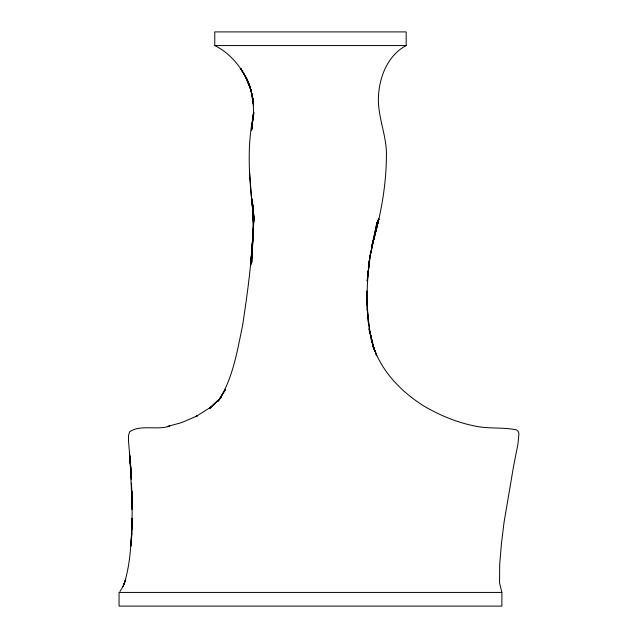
<?xml version="1.0" encoding="UTF-8"?>
<svg xmlns="http://www.w3.org/2000/svg" width="638" height="638" viewBox="0 0 638 638"><rect width="100%" height="100%" fill="white"/><g stroke="black" fill="none" stroke-linecap="round" stroke-linejoin="round"><path stroke-width="0.96" d="M253.613 112.041L251.531 130.527L253.565 113.428L251.412 130.439L253.605 112.28L252.959 98.435L253.509 104.967L250.846 89.184L253.557 104.56C252.656 95.772 250.447 87.151 246.986 79.024L250.343 88.164L252.433 96.107L250.024 87.215L246.356 78.163L240.598 68.354L245.981 77.533L251.611 91.872M253.605 215.086L253.485 229.313L250.702 264.985L253.493 226.992L253.358 212.183M253.605 222.479L253.485 229.313L253.318 212.215M252.744 204.862L253.493 226.992L251.779 262.673L253.605 221.721M366.85 290.824L366.97 303.106M252.72 242.815L252.959 237.854M253.047 235.869L253.565 224.943L252.768 204.846M131.723 533.496L130.902 546.032L132.194 518.2L131.42 542.763L132.138 513.773L131.946 491.108L132.241 509.666L129.921 456.042L131.436 479.728L129.466 453.331L131.572 476.801L128.477 440.866L128.541 435.539L129.61 431.743C140.894 424.262 157.012 430.514 169.724 426.096L167.969 426.383L181.862 422.515L197.373 415.864L195.85 416.574L211.034 407.044L209.487 408.184L221.338 397.307L210.069 408.184L220.389 398.128L218.946 399.771L225.573 389.379L218.172 401.23C232.942 378.773 237.097 351.45 242.576 325.651C248.254 288.073 253.461 250.136 253.302 212.095M131.97 529.636L132.417 522.889L131.938 529.755M131.731 532.698C130.551 550.849 129.362 569.351 123.134 586.601L125.758 579.408L122.584 587.223L119.968 591.418M250.702 264.985L253.477 228.643M367.129 280.887L367.321 278.926M367.815 274.021L368.11 271.078M368.405 268.135L368.692 265.193M367.6 278.152L367.313 280.999L370.08 257.034L376.994 222.279L370.558 253.621L378.262 219.815L371.707 247.616M367.783 276.254L369.29 261.094C367.137 281.805 365.981 302.771 368.525 323.506L366.962 300.825L367.488 312.405M367.775 273.718L368.078 270.831M368.477 266.971L368.676 265.041M251.531 130.527L253.605 112.28M367.775 274.667L368.246 270.791M368.477 268.853L369.538 260.144M369.769 258.207L370.12 255.304M368.469 266.748L368.732 264.834M369.139 261.971L369.41 260.057M369.681 258.151L370.088 255.28M368.381 267.505L368.66 265.56M369.083 262.641L370.622 251.922M254.052 112.767C245.797 147.537 249.801 183.218 253.653 218.244M372.377 243.628L378.39 219.863L371.739 247.241L378.852 218.954M371.667 246.475L378.868 218.962L372.999 241.044M371.691 246.451C380.439 217.223 386.149 187.054 386.421 156.477C387.114 137.162 378.414 119.091 378.382 99.823C378.47 78.984 386.899 55.801 406.167 45.569L406.167 31.9L214.767 31.9L214.767 45.569C228.452 52.26 238.923 64.223 245.981 77.533L249.865 86.513L245.861 77.286M214.767 45.569L406.167 45.569M501.867 592.431L119.067 592.431L119.067 606.1L501.867 606.1L501.867 592.431L499.546 582.805L499.682 564.55L501.476 543.09L504.036 522.378L513.399 467.263L517.984 443.793L518.933 433.72L518.144 431.312L516.517 429.884C502.959 426.997 488.868 429.055 475.27 426.096C457.031 422.563 439.797 415.322 423.799 405.975C400.576 391.389 380.344 370.247 372.361 343.491M240.598 68.354L245.981 77.533L249.865 86.513M245.981 77.533L250.024 87.215M246.356 78.163L250.343 88.164M372.034 342.574L371.037 339.145M372.417 343.667L376.691 355.813L372.648 344.313L374.099 349.6L369.809 331.529L368.27 320.715M369.083 329.487L374.099 349.6L369.083 328.546L373.852 349.56L369.785 331.449L367.169 308.8M252.52 97.064L253.509 104.967M253.637 221.944L251.715 198.649L254.323 219.815L251.524 197.836L249.45 170.513M251.715 198.649L253.964 221.163L252.09 199.726L253.565 224.943M252.09 199.726L253.717 222.917L253.111 210.971M252.76 204.001L252.959 207.988M131.452 483.078L132.505 505.91"/></g></svg>
